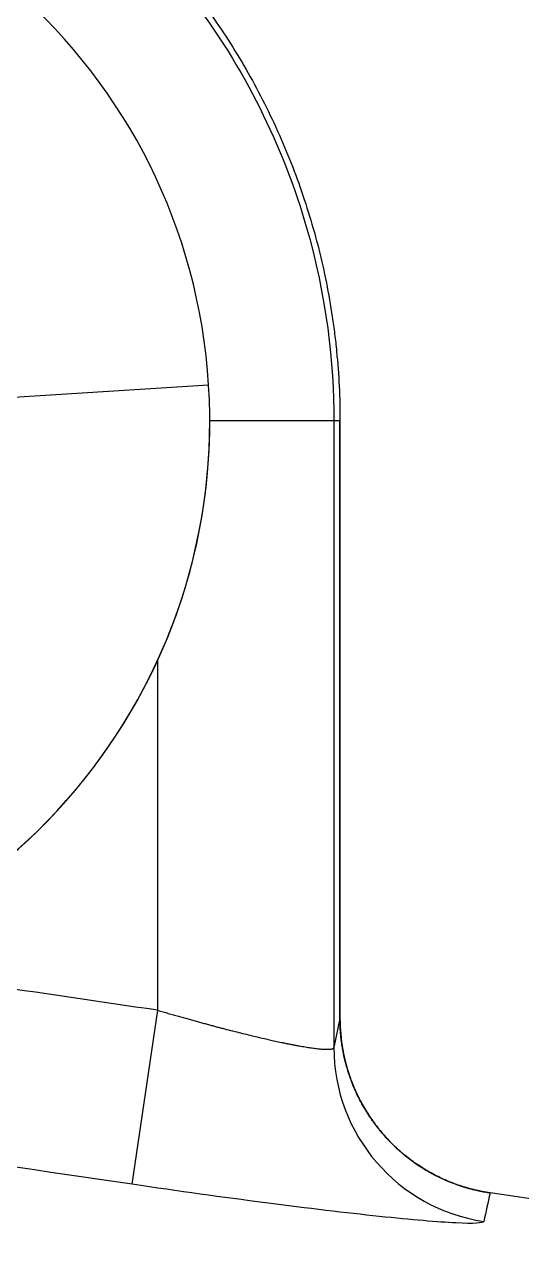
# Model space of a CAD drawing. Extents: x 8663 to 11443, y -20992 to -18942.
# Drawn here: x 9751.95 to 9754.77, y -19532.81 to -19525.82 of the extents above; entities that cross this region are included whole.
import ezdxf

# ---------------------------------------------------------------- set-up
doc = ezdxf.new("R2010")
doc.units = 0
doc.layers.add('1', color=7, linetype='CONTINUOUS')

msp = doc.modelspace()

# ---------------------------------------------------------------- linework, layer by layer
at = {"layer": '1', "color": 7, "linetype": 'CONTINUOUS'}
for p, q in [((9752.9937, -19527.8707), (9751.8568, -19527.9416)), ((9753, -19528.0737), (9753, -19528.0737)), ((9753.705, -19528.0737), (9753, -19528.0737)), ((9753.74, -19528.0737), (9753.705, -19528.0737)), ((9753.705, -19528.0737), (9753.705, -19531.6314)), ((9753.74, -19528.0737), (9753.74, -19531.4678)), ((9752.705, -19531.4206), (9752.705, -19529.4288)), ((9752.5595, -19532.4089), (9752.705, -19531.4206)), ((9753.74, -19531.4678), (9753.705, -19531.6314))]:
    msp.add_line(p, q, dxfattribs=at)
for start, end in [(3.57117, 183.57117), (183.57117, 3.57117), (183.57117, 359.99929)]:
    msp.add_arc((9749.74, -19528.0737), 3.26, start, end, dxfattribs=at)
msp.add_ellipse((9754.705, -19531.6314), major_axis=(-0.9779, 0.2091), ratio=0.99913, start_param=0.210811, end_param=1.633216, dxfattribs=at)
for points, degree, knots in [([(9745.775, -19528.0737), (9745.775, -19527.7441), (9745.8151, -19527.3695), (9745.9928, -19526.7605), (9746.0718, -19526.5498), (9746.28, -19526.1227), (9746.4094, -19525.9062), (9746.7266, -19525.4833), (9746.9146, -19525.2769), (9747.3511, -19524.8959), (9747.5997, -19524.7215), (9748.1485, -19524.4288), (9748.4487, -19524.3108), (9749.0793, -19524.1506), (9749.4096, -19524.1087), (9750.0704, -19524.1087), (9750.4007, -19524.1506), (9751.0313, -19524.3108), (9751.3315, -19524.4288), (9751.8803, -19524.7215), (9752.1289, -19524.8959), (9752.5654, -19525.2769), (9752.7534, -19525.4833), (9753.0706, -19525.9062), (9753.1999, -19526.1227), (9753.4082, -19526.5498), (9753.4872, -19526.7605), (9753.6648, -19527.3695), (9753.705, -19527.7441), (9753.705, -19528.0737)], 3, [0, 0, 0, 0, 0.125, 0.125, 0.1875, 0.1875, 0.25, 0.25, 0.3125, 0.3125, 0.375, 0.375, 0.4375, 0.4375, 0.5, 0.5, 0.5625, 0.5625, 0.625, 0.625, 0.6875, 0.6875, 0.75, 0.75, 0.8125, 0.8125, 0.875, 0.875, 1, 1, 1, 1]), ([(9749.9453, -19524.0791), (9750.0066, -19524.0822), (9750.068, -19524.0868), (9750.1623, -19524.0961), (9750.1951, -19524.0997), (9750.2606, -19524.1078), (9750.3585, -19524.121), (9750.4554, -19524.1378), (9750.6478, -19524.1759), (9750.7742, -19524.2076), (9751.0235, -19524.2831), (9751.1464, -19524.327), (9751.328, -19524.402), (9751.3881, -19524.4285), (9751.4776, -19524.4707), (9751.5073, -19524.4852), (9751.5662, -19524.5148), (9751.5954, -19524.5299), (9751.7403, -19524.6073), (9751.8523, -19524.6745), (9752.0691, -19524.8192), (9752.1737, -19524.8967), (9752.3757, -19525.0621), (9752.4729, -19525.15), (9752.5896, -19525.2665), (9752.6127, -19525.2902), (9752.6582, -19525.3379), (9752.7253, -19525.4101), (9752.7895, -19525.4844), (9752.9139, -19525.6358), (9752.9915, -19525.7404), (9753.1365, -19525.9569), (9753.2037, -19526.0688), (9753.2967, -19526.2423), (9753.3263, -19526.301), (9753.3829, -19526.4204), (9753.4096, -19526.4805), (9753.485, -19526.6623), (9753.529, -19526.7852), (9753.6048, -19527.0345), (9753.6367, -19527.1608), (9753.6752, -19527.3529), (9753.6922, -19527.4496), (9753.7055, -19527.5473), (9753.7137, -19527.6127), (9753.7173, -19527.6455), (9753.7336, -19527.8098), (9753.74, -19527.9416), (9753.74, -19528.0737)], 3, [0, 0, 0, 0, 0.030319, 0.030319, 0.04648, 0.04648, 0.062641, 0.094964, 0.094964, 0.159609, 0.159609, 0.224255, 0.224255, 0.256578, 0.256578, 0.272739, 0.272739, 0.2889, 0.2889, 0.353546, 0.353546, 0.418191, 0.418191, 0.482837, 0.482837, 0.498998, 0.498998, 0.515159, 0.547482, 0.547482, 0.612127, 0.612127, 0.676773, 0.676773, 0.709096, 0.709096, 0.741418, 0.741418, 0.806064, 0.806064, 0.870709, 0.870709, 0.903032, 0.919193, 0.919193, 0.935355, 0.935355, 1, 1, 1, 1]), ([(9752.705, -19531.4206), (9752.71, -19531.422), (9752.72, -19531.425), (9752.7349, -19531.4293), (9752.7497, -19531.4336), (9752.7643, -19531.4378), (9752.7788, -19531.442), (9752.7932, -19531.4462), (9752.8075, -19531.4502), (9752.8216, -19531.4542), (9752.8356, -19531.4582), (9752.8494, -19531.4621), (9752.8631, -19531.466), (9752.8767, -19531.4698), (9752.8901, -19531.4735), (9752.9033, -19531.4772), (9752.9164, -19531.4808), (9752.9294, -19531.4844), (9752.9422, -19531.4879), (9752.9549, -19531.4913), (9752.9674, -19531.4947), (9752.9797, -19531.4981), (9752.9919, -19531.5014), (9753.0039, -19531.5046), (9753.0158, -19531.5078), (9753.0275, -19531.5109), (9753.0391, -19531.514), (9753.0505, -19531.517), (9753.0618, -19531.52), (9753.0728, -19531.5229), (9753.1114, -19531.5329), (9753.1754, -19531.5491), (9753.2602, -19531.5698), (9753.3376, -19531.5877), (9753.3924, -19531.5997), (9753.4287, -19531.6073), (9753.4495, -19531.6115), (9753.4696, -19531.6154), (9753.489, -19531.6191), (9753.5076, -19531.6225), (9753.5254, -19531.6256), (9753.5424, -19531.6285), (9753.5587, -19531.6311), (9753.5741, -19531.6334), (9753.5887, -19531.6354), (9753.6025, -19531.6372), (9753.6154, -19531.6387), (9753.6275, -19531.64), (9753.6387, -19531.6409), (9753.6491, -19531.6416), (9753.6585, -19531.642), (9753.6672, -19531.6422), (9753.6749, -19531.6421), (9753.6818, -19531.6417), (9753.6878, -19531.641), (9753.6929, -19531.6401), (9753.6971, -19531.6389), (9753.7004, -19531.6375), (9753.7029, -19531.6357), (9753.7045, -19531.6337), (9753.7048, -19531.6322), (9753.705, -19531.6314)], 3, [0, 0, 0, 0, 0.009865, 0.01965, 0.029355, 0.038981, 0.048527, 0.057993, 0.06738, 0.076687, 0.085914, 0.095062, 0.104131, 0.11312, 0.122029, 0.130859, 0.13961, 0.148281, 0.156873, 0.165386, 0.173819, 0.182173, 0.190447, 0.198643, 0.206759, 0.214796, 0.222754, 0.230633, 0.238433, 0.246153, 0.253795, 0.31938, 0.382973, 0.444601, 0.504295, 0.523869, 0.54339, 0.562861, 0.582283, 0.601656, 0.620982, 0.640264, 0.659502, 0.678697, 0.697851, 0.716966, 0.736044, 0.755085, 0.774091, 0.793063, 0.812004, 0.830915, 0.849796, 0.868651, 0.887479, 0.906284, 0.925066, 0.943827, 0.962569, 0.981293, 1, 1, 1, 1]), ([(9753.74, -19531.4678), (9753.74, -19531.5277), (9753.7453, -19531.5866), (9753.7609, -19531.6737), (9753.7674, -19531.7025), (9753.7791, -19531.7454), (9753.7833, -19531.7596), (9753.7924, -19531.788), (9753.7973, -19531.8021), (9753.8232, -19531.8721), (9753.8487, -19531.9254), (9753.8936, -19532.0016), (9753.9097, -19532.0264), (9753.9357, -19532.0626), (9753.9446, -19532.0746), (9753.9631, -19532.098), (9753.9726, -19532.1096), (9754.0211, -19532.166), (9754.0634, -19532.2071), (9754.1322, -19532.263), (9754.1559, -19532.2806), (9754.1929, -19532.3056), (9754.2055, -19532.3137), (9754.231, -19532.3293), (9754.2439, -19532.3367), (9754.3088, -19532.3726), (9754.3628, -19532.3964), (9754.4468, -19532.4249), (9754.4753, -19532.4332), (9754.5332, -19532.4472), (9754.5627, -19532.453), (9754.5923, -19532.4574)], 3, [0, 0, 0, 0, 0.125, 0.125, 0.1875, 0.1875, 0.21875, 0.21875, 0.25, 0.25, 0.375, 0.375, 0.4375, 0.4375, 0.46875, 0.46875, 0.5, 0.5, 0.625, 0.625, 0.6875, 0.6875, 0.71875, 0.71875, 0.75, 0.75, 0.875, 0.875, 0.9375, 0.9375, 1, 1, 1, 1]), ([(9753.74, -19531.4683), (9753.74, -19531.4728), (9753.74, -19531.4818), (9753.7403, -19531.4954), (9753.7408, -19531.5095), (9753.7415, -19531.524), (9753.7424, -19531.5388), (9753.7436, -19531.5541), (9753.7451, -19531.5697), (9753.7469, -19531.5857), (9753.7489, -19531.6021), (9753.7513, -19531.6189), (9753.7541, -19531.6361), (9753.7572, -19531.6536), (9753.7608, -19531.6715), (9753.7648, -19531.6898), (9753.7692, -19531.7084), (9753.774, -19531.7273), (9753.7794, -19531.7466), (9753.7853, -19531.7662), (9753.7917, -19531.7861), (9753.7987, -19531.8062), (9753.8063, -19531.8266), (9753.8145, -19531.8473), (9753.8233, -19531.8681), (9753.8328, -19531.8892), (9753.8429, -19531.9104), (9753.8538, -19531.9318), (9753.8653, -19531.9533), (9753.8776, -19531.9749), (9753.8907, -19531.9965), (9753.9045, -19532.0181), (9753.9192, -19532.0397), (9753.9346, -19532.0613), (9753.9508, -19532.0827), (9753.9678, -19532.104), (9753.9857, -19532.1251), (9754.0044, -19532.146), (9754.0239, -19532.1666), (9754.0442, -19532.1868), (9754.0654, -19532.2067), (9754.0874, -19532.2262), (9754.1101, -19532.2452), (9754.1337, -19532.2638), (9754.158, -19532.2817), (9754.183, -19532.2991), (9754.2088, -19532.3158), (9754.2353, -19532.3318), (9754.2624, -19532.3471), (9754.2901, -19532.3616), (9754.3185, -19532.3753), (9754.3473, -19532.3882), (9754.3767, -19532.4002), (9754.4065, -19532.4113), (9754.4368, -19532.4214), (9754.4674, -19532.4306), (9754.4983, -19532.4389), (9754.5295, -19532.4461), (9754.5608, -19532.4524), (9754.5819, -19532.4557), (9754.5924, -19532.4574)], 3, [0, 0, 0, 0, 0.00934, 0.018955, 0.028849, 0.039025, 0.049485, 0.060233, 0.07127, 0.0826, 0.094224, 0.106146, 0.118367, 0.13089, 0.143717, 0.15685, 0.170289, 0.184037, 0.198095, 0.212464, 0.227144, 0.242135, 0.257439, 0.273053, 0.288979, 0.305214, 0.321757, 0.338606, 0.355759, 0.373213, 0.390964, 0.40901, 0.427344, 0.445962, 0.46486, 0.484029, 0.503465, 0.523158, 0.543103, 0.563289, 0.583708, 0.60435, 0.625205, 0.646262, 0.66751, 0.688936, 0.710528, 0.732273, 0.754158, 0.776169, 0.798292, 0.820513, 0.842817, 0.865189, 0.887614, 0.910076, 0.932561, 0.955054, 0.977538, 1, 1, 1, 1]), ([(9754.5924, -19532.4574), (9754.4149, -19532.4309), (9754.1003, -19532.2577), (9753.9826, -19532.1212), (9753.8661, -19531.9863), (9753.74, -19531.6478), (9753.74, -19531.4683)], 2, [0, 0, 0, 0.25, 0.5, 0.5, 0.75, 1, 1, 1]), ([(9754.5575, -19532.6196), (9754.5552, -19532.6304), (9754.5018, -19532.6332), (9754.2956, -19532.6232), (9754.1494, -19532.6107), (9753.7749, -19532.5712), (9753.5587, -19532.5454), (9753.0738, -19532.4825), (9752.8215, -19532.4475), (9752.5595, -19532.4089)], 3, [0, 0, 0, 0, 0.25, 0.25, 0.5, 0.5, 0.75, 0.75, 1, 1, 1, 1]), ([(9792.5167, -19538.8657), (9791.3247, -19538.6406), (9778.7217, -19536.2847), (9766.0731, -19534.171), (9754.5923, -19532.4574)], 3, [0, 0, 0, 0, 0.094612, 1, 1, 1, 1])]:
    msp.add_open_spline(points, degree=degree, knots=knots, dxfattribs=at)
for points, degree in [([(9753.74, -19531.4683), (9753.74, -19528.0737)], 1), ([(9753.74, -19528.0737), (9753.74, -19531.4683)], 1), ([(9752.705, -19531.4206), (9752.0311, -19531.3213), (9751.357, -19531.2228), (9750.6828, -19531.125)], 3), ([(9752.5595, -19532.4089), (9750.5856, -19532.1184), (9748.6109, -19531.8337), (9746.6354, -19531.555)], 3), ([(9754.5923, -19532.4574), (9754.5806, -19532.5114), (9754.569, -19532.5655), (9754.5575, -19532.6196)], 3)]:
    msp.add_open_spline(points, degree=degree, dxfattribs=at)

doc.saveas('drawing.dxf')
